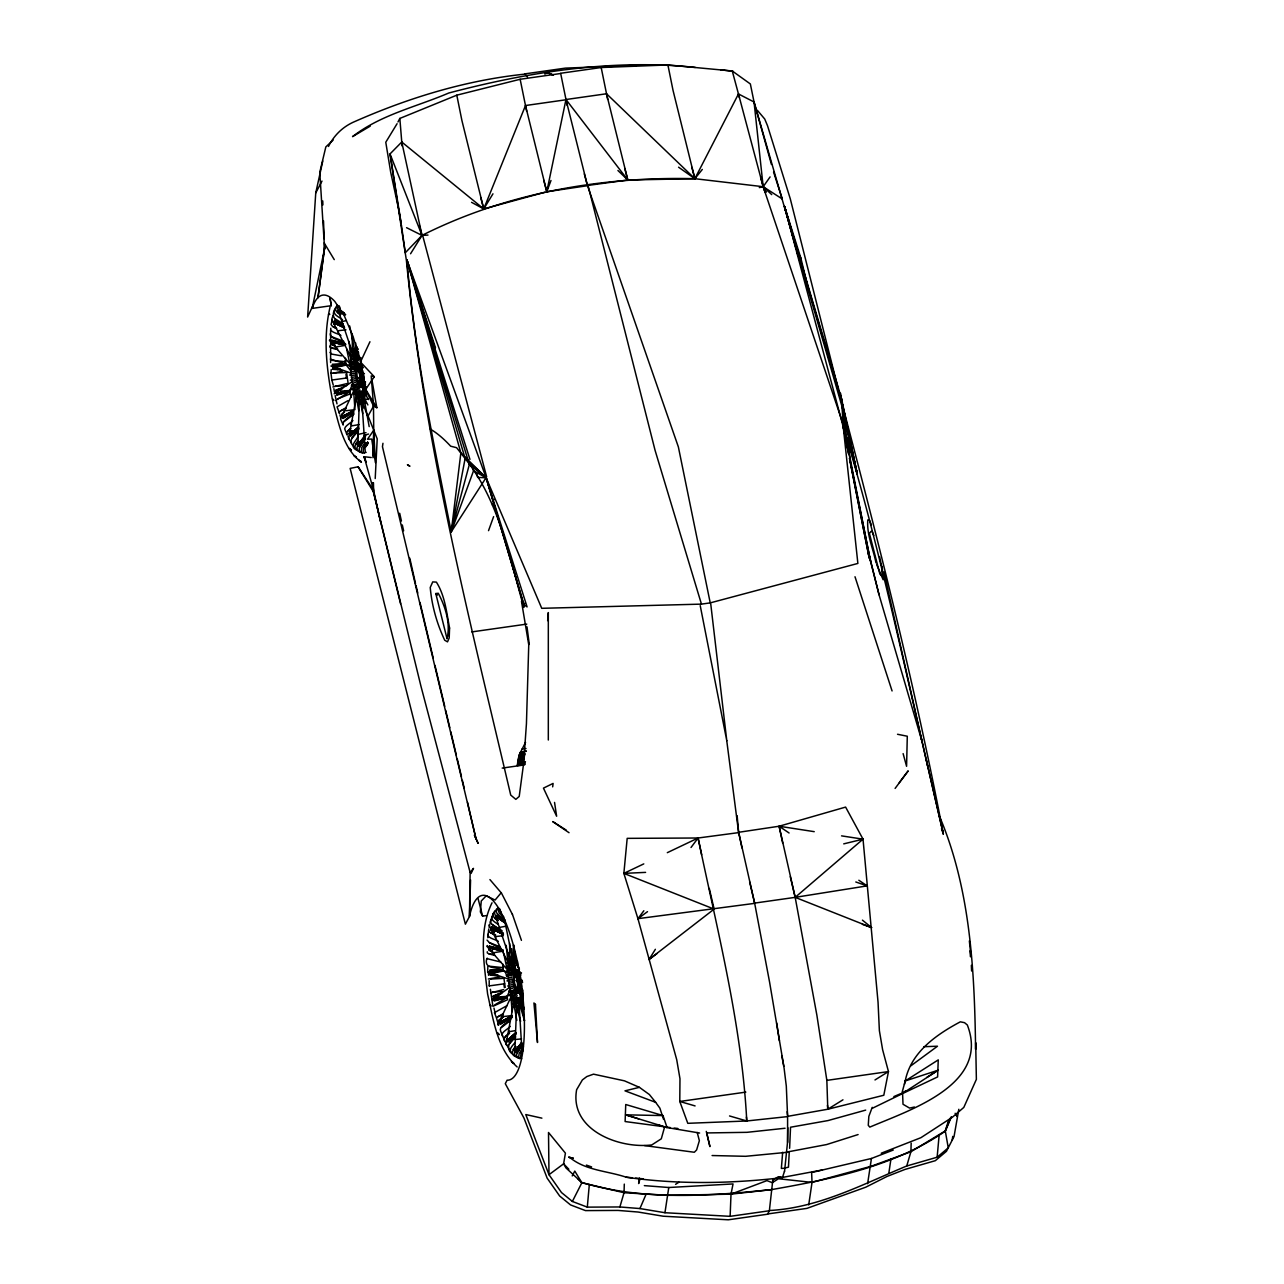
<?xml version="1.0" encoding="UTF-8"?>
<svg xmlns="http://www.w3.org/2000/svg" width="1284" height="1284" viewBox="0 0 1284 1284"><rect width="100%" height="100%" fill="white"/><g stroke="black" fill="none" stroke-linecap="round" stroke-linejoin="round"><path stroke-width="1.5" d="M362.73 413.625L360.21 400.207C352.217 392.214 351.752 379.374 350.676 368.685C349.505 363.902 351.88 346.311 358.75 355.668L358.461 352.169M519.137 970.624L519.378 968.987C503.713 934.094 505.816 1001.713 517.58 1006.062L517.548 1010.171L520.614 1021.326M840.539 393.193L843.395 411.345L843.267 427.026L857.872 563.435L710.229 602.886L701.449 604.122L541.736 608.311L486.138 477.744L406.948 260.122C414.443 351.688 433.286 441.905 451.23 531.865L486.652 476.781L422.548 235.068M670.296 1127.577L625.115 1121.542L625.741 1104.513L663.009 1115.587L667.054 1127.561L699.619 1133.034M904.466 1084.354L905.22 1080.951L938.122 1070.214L901.673 1094L937.609 1076.923L938.251 1059.894L905.22 1080.951L901.673 1094L872.414 1108.253M330.614 362.553L330.614 330.036M336.536 349.087L336.601 346.824L344 345.605M358.332 383.194L359.889 382.712L360.226 377.544L359.087 372.039L357.113 369.439L355.941 372.456L356.631 379.31L358.124 382.953L362.521 387.495L363.163 392.342L359.392 397.382L357.899 445.564C354.191 451.005 362.184 454.199 366.197 452.321M360.21 400.207C366.293 400.399 365.073 390.545 365.587 386.388L366.486 388.137M493.891 954.927L493.971 952.68L503.216 951.155L489.782 948.09L502.959 950.593L489.348 947.094L502.879 950.224L489.252 946.485L502.863 949.871L489.268 945.939L489.124 950.449L492.526 951.669M515.703 989.033L517.259 988.568L517.596 983.4L516.457 977.878L514.483 975.278L513.311 978.296L514.001 985.149L515.494 988.792L519.892 993.334L520.534 998.198L516.762 1003.221L514.611 1056.074L521.657 1058.754L520.566 1057.775L521.015 1053.378L523.086 1050.103M515.895 989.226C521.93 997.861 522.123 984.25 520.919 980.639L522.315 980.302M517.58 1006.062C524.241 1005.821 522.428 994.859 522.925 990.173L522.155 989.37M372.617 488.209L420.911 686.057L470.137 872.478L469.462 916.471L465.386 924.191L350.147 468.403L358.108 466.782L373.596 490.311L380.433 521.432M359.199 363.613L355.989 371.943M516.457 969.629L515.093 975.31L516.569 969.452M787.798 1127.721L787.541 1142.182L784.556 1171.409M787.606 1142.423L787.59 1116.358L827.795 1109.232L883.809 1095.252L888.464 1071.578L882.622 1049.734L879.38 1030.667L878.047 1002.226L863.025 839.174L845.61 807.09L779.115 826.238L738.653 832.289L738.862 834.439L726.728 740.499M470.57 879.909L469.462 916.471A93.283 26.129 82 0 1 516.409 957.206A93.283 26.129 82 0 1 507.116 1080.197L505.286 1083.664L523.952 1118.011L547.161 1178.166L559.663 1196.014L570.545 1204.922L585.472 1210.603L618.053 1210.427L638.1 1212.032L663.122 1216.205L728.301 1219.8L767.623 1214.215L769.389 1210.507L772.47 1182.965M511.834 992.949L507.116 996.512L507.549 999.722L492.912 1006.335L490.392 989.29M624.297 1184.105L624.04 1192.724L619.883 1206.96L587.302 1207.137L572.375 1201.455L561.493 1192.547L548.99 1174.699L525.782 1114.544L541.896 1118.155M911.175 1143.129L910.902 1151.748L906.745 1165.984C862.302 1184.49 818.486 1207.971 769.389 1210.507M359.311 364.704L356.615 369.776M516.682 970.511L513.985 975.631M373.018 455.563L373.853 433.928M373.002 457.73L373.676 429.979M619.883 1206.96L639.93 1208.565L664.952 1212.722L730.131 1216.333L731.013 1194.152L733.036 1183.944L668.771 1187.507L644.343 1185.63M359.087 363.789L358.043 369.391C357.241 365.507 351.864 367.962 350.66 364.656L329.426 340.34L330.02 339.666M508.271 966.868C509.042 970.784 515.349 968.682 515.542 973.24L515.414 975.246C514.611 971.362 509.234 973.802 508.031 970.495L486.78 946.18L487.374 945.505M789.275 1151.604L788.472 1167.156L784.941 1168.023M375.217 478.531L377.207 438.871L368.075 415.984L373.548 406.097L371.204 375.891L374.302 376.742L365.635 389.373L373.548 406.097L376.838 407.718L371.959 380.144M668.771 1187.507L664.952 1212.722M893.263 1150.047L871.435 1158.473L867.615 1183.704M322.782 160.981L315.752 192.905L307.63 317.052L313.28 304.693M358.589 403.096L358.862 399.163M516.794 962.711L516.89 965.135M516.232 1005.003L517.019 1012.691M772.727 1179.787L772.583 1182.773L766.933 1180.622L731.013 1194.152L668.306 1195.34L624.04 1192.724L581.861 1182.741L577.944 1178.696M356.005 352.795L355.732 343.069M513.407 945.104L513.375 958.65M547.658 620.637L548.316 612.564L548.316 740.017M525.557 742.345L519.298 754.687L517.275 765.569L525.204 764.445M487.824 937.737L488.61 930.611M511.642 948.635L512.091 958.41M587.302 1207.137L589.324 1184.506M906.745 1165.984L937.143 1157.221L939.182 1134.591M787.654 1116.599L746.758 1120.98L687.791 1123.323L679.782 1101.463L679.974 1078.753L676.716 1059.685L637.939 918.67L623.863 873.377L627.186 838.356L698.095 838.003L738.717 832.61M560.643 73.268L601.185 67.522L667.905 64.954L732.265 70.989L750.354 83.958L754.045 101.982L843.395 411.345L844.134 418.167L843.267 427.026L848.708 454.472M325.029 244.361L317.983 297.631L325.029 244.361L334.257 259.625M782.662 1152.278L781.362 1168.424L784.989 1168.263M435.501 347.82L406.948 260.122L460.86 452.899L451.23 531.865L473.539 470.779L471.742 465.081M552.666 786.867L553.115 783.417L543.453 788.119L556.63 816.239L554.544 802.42M639.368 1178.054L638.646 1183.543L639.93 1179.161L643.204 1178.824L635.66 1178.118M357.482 397.334L356.984 400.961L358.75 410.655M516.826 1020.379L514.354 1006.8L514.852 1003.189M952.214 1140.031L952.744 1136.388M958.811 1109.28L954.044 1136.565L946.436 1151.315L935.314 1160.688L904.915 1169.451L887.035 1176.449L865.785 1187.186L806.882 1208.388L767.559 1213.974M808.711 1204.922L812.034 1182.404L811.616 1172.533L871.435 1158.473M888.865 1172.966L890.936 1159.035M332.909 386.965L348.125 383.306L346.584 372.472L330.983 373.146L331.85 380.048L347.29 377.897M382.969 443.285L382.455 446.688L476.027 838.934L467.52 802.291M789.612 1148.297L790.543 1127.224L827.987 1120.579L865.689 1110.114M365.009 438.422C363.757 442.049 356.47 448.309 360.226 452.128M522.379 1044.261C521.111 1047.904 513.841 1054.148 517.596 1057.968M360.836 363.886L357.498 369.503M518.206 969.725L514.852 975.359M355.459 393.305L356.053 391.155L360.371 387.27M512.83 999.145L513.423 996.994L517.741 993.126M518.126 965.568L518.062 967.638M563.612 1163.834L565.409 1153.144L548.509 1132.488L548.99 1174.699L563.612 1163.834L568.828 1169.243M332.042 319.941L331.465 323.054C329.394 325.253 334.915 327.821 336.472 328.608M333.615 324.258L334.338 320.984L344.305 326.489M338.173 332.315L338.543 330.678L345.99 329.844M365.362 392.423L362.2 397.462M489.124 927.353L489.702 924.239L489.076 925.218L508.753 963.77C511.481 967.622 520.004 970.848 513.504 976.867M495.544 938.155L495.897 936.518L503.36 935.699M518.608 969.083L515.061 975.487M430.284 429.097A147.997 51.055 69.8 0 1 450.652 446.19L456.606 447.699L465.113 458.484L451.23 531.865L469.35 464.455L406.948 260.122L465.113 458.484C499.235 501.225 508.994 556.004 523.856 607.412M446.993 638.597C450.828 623.783 445.339 606.369 438.261 593.272L435.79 593.545L446.993 638.597L447.538 635.74M492.478 505.238L492.687 504.163M329.988 298L331.304 305.688L312.189 308.401L324.579 248.647L324.338 242.676M471.565 202.326L483.747 208.923L525.493 105.529L566.035 99.767L587.478 185.698L546.775 191.749L565.971 99.526L606.513 93.764L694.853 178.701L763.178 186.71L782.309 198.988L773.562 172.04M357.915 433.655C360.676 438.63 345.749 445.997 358.108 450.78M358.284 440.605C356.856 442.354 353.132 447.009 355.941 448.806M515.654 1046.444C512.733 1049.253 510.422 1054.742 515.478 1056.62M518.736 968.939L518.816 970.624L515.253 975.663M364.544 392.824L361.141 397.976M521.914 998.663L518.511 1003.831M356.117 394.798L356.085 401.651M512.749 1003.831L513.488 1000.653M364.255 392.711L364.833 395.087M521.625 998.551L522.203 1000.926M354.48 387.11L349.746 390.657L350.981 397.27M330.036 307.165C322.605 338.799 326.922 371.943 333.214 403.401C338.992 423.881 343.037 448.517 361.173 461.999M333.038 315.607L331.705 319.379L351.399 357.931C354.111 361.783 362.65 364.993 356.133 371.028M490.039 922.843L493.345 913.373L498.353 907.82L497.598 909.04L499.348 913.117L503.809 916.936M520.983 1000.717L524.53 1020.828M521.753 997.684L523.374 995.598M363.099 396.242L365.057 393.402M364.672 389.999L366.518 395.809M522.042 995.854L522.684 997.829M335.541 400.48L349.713 391.668L336.665 394.525L349.665 391.283L336.649 393.931L349.681 390.93L336.922 393.145L349.858 390.513L352.618 383.916M494.934 1004.762L507.084 997.507L494.035 1000.38L507.036 997.138L494.019 999.771L507.052 996.785L494.292 998.984L507.228 996.368L509.989 989.755M471.1 873.441L473.507 868.353L470.137 872.478M363.645 392.647L360.002 397.767M520.999 998.503L517.356 1003.606M364.817 388.474L362.874 388.699M522.187 994.314L520.229 994.554M519.555 1003.318L521.625 1000.316M905.22 1080.951C910.902 1052.286 936.132 1034.744 960.336 1021.823L964.541 1022.674L967.334 1025.001C990.253 1084.563 910.308 1109.793 869.814 1127.111L868.273 1125.314L868.835 1116.39L872.221 1107.338M360.018 383.306C360.306 387.238 354.48 386.372 354.224 389.871L340.533 418.937L343.197 425.036C340.902 420.895 352.025 416.016 353.598 412.308M358.99 428.744C356.005 433.751 346.247 440.958 353.758 446.206M515.157 1036.204C508.978 1041.789 505.029 1049.413 513.311 1054.646M948.812 1119.648L945.281 1130.899L948.266 1147.848L937.143 1157.221M364.897 386.837L365.571 388.362M522.251 992.676L522.941 994.201M358.413 359.6L353.565 356.069L336.825 306.234L337.515 305.062C330.726 313.617 331.962 319.716 342.86 324.708M784.492 1171.168L782.421 1177.685L778.553 1176.947M362.457 392.551L358.782 396.82M519.827 998.406L516.152 1002.66M354.946 409.66L353.87 394.3L354.833 391.652M512.043 1011.664L511.241 1000.14L512.188 997.491M488.53 530.661L493.618 516.617M543.694 180.145L546.775 191.749L550.996 180.482M950.674 1117.449L945.281 1130.899L910.902 1151.748L870.969 1166.321L812.034 1182.404L778.457 1178.744L772.519 1182.532M350.564 428.326C349.28 429.498 344.69 433.511 347.29 435.019L345.203 430.252C342.459 426.93 351.351 422.869 352.923 420.478M509.299 1032.882C507.918 1034.439 501.867 1038.676 504.644 1040.875L508.946 1048.884M359.199 365.282L356.775 369.599M951.444 1116.791L945.329 1131.14C894.338 1166.305 831.904 1179.033 771.844 1189.562C708.8 1196.207 643.348 1200.765 581.796 1182.5L565.955 1167.91L563.724 1163.914M639.93 1208.565L646.173 1194.04M515.189 974.62L515.67 972.341M359.311 365.442L356.936 369.487M359.456 383.402L364.672 388.827L365.33 387.848M516.826 989.258L522.042 994.683L522.7 993.704M364.881 383.306L365.555 384.333M359.6 365.33L357.113 369.439M516.971 971.169L514.13 975.455M369.952 341.737L360.483 362.024L365.635 389.373L376.838 407.718M360.082 364.929L357.305 369.439M517.452 970.768L514.659 975.294M572.375 1201.455L581.861 1182.741L574.783 1171.072L572.231 1175.919M587.43 185.49L627.812 180.001L694.853 178.701L738.461 93.957L754.045 101.982L771.443 164.464M315.752 192.905L321.995 181.076M397.976 121.964L399.838 118.433L456.799 95.176L520.148 79.271L560.691 73.509L567.175 105.384M353.116 385.986L358.637 382.616M510.486 991.826L516.008 988.471M520.485 972.871L520.116 974.026M357.546 395.183L359.857 392.792M514.916 1001.022L517.211 998.647M352.49 389.999L353.646 387.977M509.86 995.838L511.016 993.816M502.301 1014.456L503.007 1016.623L512.316 1015.516L500.23 1022.144L512.22 1016.109L500.102 1023.204L512.236 1016.495L500.182 1023.829L512.316 1016.832C510.631 1021.037 498.304 1026.221 500.567 1030.891L504.644 1040.875M356.47 370.017L358.878 366.068L360.515 366.389L362.746 371.188L359.424 373.114M361.446 364.784L357.899 369.824M513.841 975.856L516.232 971.924L518.174 972.582L520.742 979.692L517.227 980.799M356.342 370.29C363.035 363.966 354.865 359.873 352.105 355.459M513.712 976.145C520.389 969.821 512.236 965.729 509.475 961.315M356.23 370.627L358.637 364.961M513.6 976.482L516.008 970.8M397.061 123.713L385.778 142.251L390.721 172.361L398.505 208.538M524.658 603.673L521.497 601.41L528.751 644.761L526.44 723.694L523.647 763.21L519.217 796.449L515.831 799.354L510.727 795.085C469.286 618.439 423.945 441.375 406.402 260.459L390.031 153.919L401.764 142.01L483.747 208.923L492.96 193.82M342.074 321.578L346.407 320.551M492.029 902.796C478.226 930.868 484.1 964.172 487.615 994.041C493.281 1019.239 496.956 1048.803 517.163 1066.972M495.56 916.888L496.748 915.283L504.5 921.463M499.444 927.417L505.639 926.278M657.055 953.531L649.062 959.469L655.37 949.293M410.559 253.767L422.003 235.389C506.185 193.065 601.121 176.325 694.853 178.701L702.316 169.424M365.715 444.264L363.645 447.538L363.195 451.936L364.287 452.899M361.783 365.186L358.092 370.065M367.657 442.37L365.539 445.404L367.625 442.21M365.025 442.563L361.799 447.474L361.237 451.872L362.297 452.835M523.455 1046.765L519.169 1053.329L518.608 1057.727L519.667 1058.69M365.619 445.981L367.722 442.787M356.053 371.461L358.3 366.502M521.015 1053.378L523.246 1050.055M365.539 445.404L367.641 442.29M359.873 446.816L365.442 438.695M517.243 1052.671L522.813 1044.534M356.326 392.92L359.905 389.871M513.696 998.759L517.275 995.726M519.506 971.523L515.67 976.209M359.376 441.6L357.096 444.826L358.685 446.062L365.507 436.095M770.095 176.919L763.178 186.71L759.293 187.608M328.479 146.456C333.744 135.863 342.058 127.453 352.956 122.349C407.638 98.082 465.273 80.314 524.947 74.119M521.93 1043.988L516.056 1051.917L514.467 1050.681M781.892 1056.138L783.93 1067.004L769.614 982.292L754.687 903.358L637.939 918.67L643.846 910.757M691.017 847.488L698.095 838.003C717.547 931.494 741.847 1025.322 746.758 1120.98L729.537 1115.957M895.109 788.424L908.205 770.865L899.281 782.646M359.841 386.612L355.17 390.079M517.211 992.452L512.541 995.935M362.473 366.261L358.509 370.707M519.843 972.116L515.863 976.546M521.673 1043.507L515.719 1051.339L521.737 1043.683M365.603 392.824L362.81 396.403L363.195 399.292M522.042 999.867L520.181 1002.242L520.566 1005.147M522.155 999.385L519.057 1003.655L522.074 1053.057M365.475 435.806L358.22 444.312L365.426 435.244M521.625 1043.057L515.59 1050.168L521.593 1042.608M365.394 392.647L363.5 395.376L369.182 426.609M358.236 444.938L365.475 435.95M515.606 1050.793L521.641 1043.298M515.462 975.904L519.153 971.025L519.121 969.276M358.22 444.312L365.426 435.533M514.948 1042.64C513.456 1044.678 508.063 1049.622 511.128 1052.061M515.59 1050.168L521.593 1042.849M345.765 407.847C344.658 408.826 337.21 411.699 339.474 413.432L337.082 406.835L347.852 400.688M503.135 1013.686C502.028 1014.681 494.581 1017.554 496.844 1019.271L498.641 1025.258L497.887 1024.776L511.594 995.71C511.851 992.211 517.661 993.078 517.372 989.145L518.64 991.874M362.81 366.935L358.701 371.108M520.164 972.774L516.072 976.947M355.893 443.718L358.461 440.765M513.263 1049.574L515.831 1046.62M351.784 430.734L349.232 433.655L351.816 430.766M358.3 370.354L361.109 367.16M351.832 438.374L358.236 431.119M843.058 414.315L844.792 425.309L843.267 427.026L848.756 454.311M509.202 1044.213L515.606 1036.974M494.886 910.902L494.179 912.073L510.92 961.909L515.767 965.456M496.555 909.056C494.003 913.759 502.718 917.755 504.949 920.901M335.991 307.534C333.776 310.038 338.639 313.473 340.501 314.757M493.345 913.373C491.146 915.877 496.009 919.328 497.871 920.612M334.594 310.584C332.315 314.532 340.292 317.662 342.491 319.716M491.965 916.439C489.702 919.649 496.25 922.891 498.24 924.448M351.639 430.477L349.039 433.302L350.628 436.271L358.557 427.941M493.12 500.551L494.083 499.508M490.745 920.066C488.851 925.234 499.412 928.284 501.819 931.751M363.131 367.673L358.894 371.558M520.501 973.529L516.264 977.397M360.852 393.145L358.429 395.568L358.172 398.345M518.222 999L515.783 1001.408L515.542 1004.184M515.927 1033.781L507.983 1042.126L506.394 1039.157M488.835 928.91C486.748 931.799 493.762 934.19 495.512 935.314M358.477 427.54L350.307 435.356L358.525 427.797M515.847 1033.395L507.678 1041.212L515.895 1033.652M359.006 384.028L354.111 386.789M516.377 989.868L511.481 992.644M520.806 974.347L516.457 977.878M350.259 434.746L358.493 426.705M515.847 1033.09L507.678 1040.008L515.863 1032.545M330.791 328.19C329.057 332.171 338.719 333.615 340.918 335.477M488.145 934.03C486.427 938.01 496.089 939.455 498.288 941.332M507.629 1040.586L515.831 1033.235M350.307 434.152L358.461 426.962M507.678 1040.008L515.831 1032.801M333.15 140.068L325.831 146.922L319.78 172.297L324.579 248.647M359.504 391.684L356.936 394.124L348.542 438.518L351.575 443.028M516.874 997.524L514.29 999.963L505.912 1044.374L506.779 1045.144M510.294 1026.333C508.705 1028.725 499.813 1032.785 502.574 1036.108M754.639 903.101L795.181 897.356L863.025 839.174L841.55 835.868M330.293 333.744C329.426 338.864 342.7 340.453 345.492 344.032L331.882 340.645L345.589 344.754L332.412 342.25L343.935 344.866M520.79 975.471L516.633 978.408M649.062 959.469L714.145 909.104L709.266 888.432M347.836 430.926L350.741 428.679M505.206 1036.766L509.555 1033.411M359.087 372.039L362.248 369.615M344.048 421.65L354.143 413.929M501.418 1027.489L510.069 1020.876M910.854 1065.832L937.481 1046.219L923.902 1046.701M637.939 918.67L647.505 911.656M344.513 412.1L341.592 414.202L342.972 418.504L353.453 411.923M503.344 1016.896L498.962 1020.042L500.343 1024.343L512.316 1016.832M520.566 976.723L516.794 978.97M366.084 446.543L364.704 447.217M359.263 372.569L362.505 370.37M329.924 345.894C328.239 348.205 336.199 348.911 337.531 349.553M487.294 951.749C485.609 954.044 493.554 954.75 494.902 955.392M905.814 1090.806L902.572 1092.861L903.005 1104.256L909.554 1108.092L914.433 1107.033M926.807 1077.42L938.122 1070.214M675.577 1184.313L678.899 1182.227M827.442 1105.267L827.795 1109.232L842.962 1099.81M874.982 1079.956L888.464 1071.578L826.848 1080.374L827.795 1109.232M353.373 411.554L342.812 417.974L353.228 411.987M515.654 987.011L510.551 989.001M520.662 977.702L516.954 979.548M330.052 352.41L331.818 354.127L341.512 355.861M353.148 411.602L342.764 416.77M508.143 976.659L506.49 975.728C504.997 963.225 482.8 972.935 486.797 958.586L487.406 958.249M353.132 411.137L342.876 416.289L353.228 410.607M500.134 1022.61L512.22 1016.109M772.775 1180.028L778.489 1176.706L782.357 1177.444L822.466 1169.949M342.876 416.289L353.164 410.832M500.23 1022.144L512.236 1015.772M353.196 383.146L357.787 381.46M329.426 314.179L328.527 314.644L329.779 314.243M513.359 981.313L515.109 980.446M359.584 373.708L362.987 372.039M506.987 1005.661L494.436 1012.675L496.41 1017.698M714.145 909.104L623.863 873.377L643.782 863.891M667.311 852.672L698.095 838.003L701.658 854.759M330.357 359.119L345.813 364.014L351.655 367.144M544.753 74.071L547.851 72.69L553.34 75.002M515.333 985.502L510.165 987.075L492.173 999.674M336.585 391.443L340.148 389.967M893.857 1096.584L900.838 1093.615M367.882 404.942L365.202 399.87L367.994 398.682M336.36 391.427L341.672 389.18M341.48 388.908L336.119 391.155L341.528 389.02M500.632 994.009L493.489 997.01L497.101 995.581M341.319 388.49L335.91 390.689L341.367 388.635M500.487 993.607L493.281 996.528L500.551 993.8M359.729 374.318L363.195 372.938L364.03 379.486L360.306 378.812M337.564 398.907L350.179 393.883M517.099 980.174L520.55 978.777M350.307 380.192L351.784 379.599M340.581 410.848L346.022 408.681M507.678 986.032L509.154 985.454M497.951 1016.703L503.392 1014.537M367.802 416.481L363.051 403.946L365.924 402.807M881.241 1153.209L920.917 1137.688L952.551 1117.096L963.803 1107.418L976.37 1079.379L975.696 1042.672L975.599 1049.333C974.508 970.881 970.624 889.282 939.423 816.159M370.241 126.137L352.538 136.634C380.69 114.709 416.498 106.845 448.774 93.01C528.847 71.904 612.484 58.743 695.318 67.426M343.069 387.511L335.782 390.079L336.777 395.135L349.713 391.668M502.253 992.709L493.152 995.935L494.147 1000.99L507.084 997.507M330.887 365.988L351.672 373.339L354.882 373.371M364.415 373.5L359.873 374.944M487.856 966.691L487.647 972.132L509.042 979.194L512.236 979.227M360.178 404.332L363.147 403.337M503.633 989.563L490.937 992.789M858.097 1134.558L826.623 1144.558L786.546 1152.117M364.223 435.324L368.508 434.04M357.69 378.122L352.442 379.278M357.466 379.871L352.795 381.236L334.161 393.803M480.697 197.447L483.747 208.923L544.865 192.263M509.796 985.133L514.531 984.106M501.001 993.527L497.406 994.458L497.887 996.994L507.228 996.368M514.354 1006.8L517.388 1006.046M330.951 373.114L331.24 369.471M843.732 843.861L863.025 839.174M655.626 1102.314L649.399 1094.562L639.4 1087.339L624.987 1090.838L655.626 1102.314L659.88 1108.14L663.555 1119.359M333.262 373.243L342.619 371.06M488.337 979.002L499.974 976.899M359.985 375.586L363.549 374.784M517.356 981.441L520.919 980.639M358.717 434.281L366.004 432.644M521.545 1038.9L515.285 1039.51M506.49 975.728L509.555 975.054M350.773 370.803L346.263 365.073L337.114 367.047L337.355 369.632M509.026 972.999L503.633 970.913L494.484 972.903L494.709 975.471L498.433 975.375M336.745 393.434L349.746 390.657M494.292 998.984L507.116 996.512M494.115 999.273L507.052 996.785M359.376 424.539L351.976 425.823L351.19 424.33M514.884 1030.715L509.347 1031.662L508.544 1030.185M790.286 876.683L795.181 897.356L867.149 885.88L858.836 880.246M353.87 394.3L356.968 393.819M511.241 1000.14L514.338 999.658M526.328 751.188L520.421 752.087L526.36 751.252M331.85 380.048L333.294 385.184M489.22 985.903L489.188 980.559M357.466 358.075L360.9 357.578M354.769 370.338L358.364 369.84M359.472 391.411L363.067 390.898M359.488 392.118L363.179 391.588M359.697 392.647L363.404 392.118M471.806 631.905L526.761 624.104M520.02 752.889L523.984 752.328M519.651 753.756L523.615 753.194M519.298 754.687L525.252 753.836M518.977 755.682L524.915 754.848M518.672 756.741L524.61 755.907M518.399 757.865L524.337 757.014M518.142 759.037L524.081 758.186M517.917 760.256L523.856 759.422M517.709 761.524L523.647 760.69M517.532 762.84L525.461 761.717M517.388 764.189L525.317 763.065M502.204 768.089L523.936 764.991M516.858 997.957L520.55 997.443M517.051 998.503L520.774 997.973M517.404 998.856L521.095 998.326M517.917 999.016L521.513 998.503M745.827 1092.122L679.782 1101.463L695.093 1105.925M730.131 1216.333L769.453 1210.748M356.92 376.629L351.447 377.4M360.082 376.244L363.693 375.747M522.01 749.07L525.975 748.508M505.206 987.348L504.66 983.753L489.22 985.903M514.274 982.485L508.801 983.239M517.452 982.083L522.476 981.393M503.633 953.049L506.474 966.338L509.571 965.937M512.428 914.449L501.258 892.685L495.11 900.036L486.219 895.831L481.259 900.999L480.36 911.913L482.607 916.102L486.572 915.62M353.084 409.885L345.637 410.768L344.947 408.617M346.263 365.073L333.102 366.101L345.974 364.72L332.476 364.833L345.813 364.014L345.476 358.284M502.846 964.124L503.184 969.853L489.83 970.672L503.344 970.56L490.472 971.956L503.633 970.913M785.07 1128.251L746.967 1132.328L706.778 1132.937L709.924 1146.612L706.264 1131.381M731.013 1194.152L771.844 1189.578M781.956 1177.717C730.323 1183.671 677.727 1184.65 626.239 1177.219C607.525 1170.88 585.36 1170.51 569.839 1157.478L573.226 1158.312L568.716 1157.221L573.226 1158.312M786.611 1152.358L745.603 1156.306L712.09 1155.536M639.4 1087.339L624.457 1080.839L593.513 1074.162L586.836 1076.554L582.39 1079.908L576.628 1089.715C569.342 1129.872 618.888 1149.036 651.791 1144.927L661.292 1138.812L664.63 1126.903L667.054 1127.561L625.613 1114.833L663.009 1115.587M332.845 365.86L345.974 364.72M333.102 366.101L346.118 364.961M490.215 971.715L503.344 970.56M356.166 375.04L351.88 375.313M513.52 980.88L509.25 981.169M349.858 390.513L340.533 391.155L340.035 388.619M351.286 385.232L354.416 385.04M508.657 991.087L511.786 990.879M360.162 376.902L363.821 376.693M490.616 979.082L503.954 978.328L504.66 983.753M517.532 982.741L522.62 982.485M427.989 235.068L422.003 235.389L406.579 227.685M335.092 386.227L346.616 385.665M492.462 992.083L502.06 991.601M623.863 873.377L645.595 872.382M506.217 945.329L507.613 959.1L510.743 958.987M345.813 364.014L332.412 364.223L332.861 369.343L340.565 369.824M503.184 969.853L489.766 970.062L490.231 975.182L497.935 975.663M356.246 377.416L358.108 377.448M360.226 377.544L363.918 377.64M517.596 983.4L521.288 983.48M352.185 333.728L352.394 349.184L355.507 349.312M354.512 371.638L351.527 371.397M511.867 977.493L508.897 977.236M636.527 65.388L565.425 68.116L524.883 73.878L527.515 77.04M340.549 369.359L332.813 368.733L340.549 369.567M494.051 974.893L490.183 974.588L497.919 975.407M355.267 348.799L358.332 349.087M626.239 1177.219L631.889 1177.749M336.745 368.604L332.877 368.219L336.729 368.685M331.705 348.092L337.548 348.67M489.076 953.932L492.976 954.333M332.123 360.371L345.637 361.751M489.477 966.226L503.007 967.606M360.274 378.186L363.982 378.571M517.645 984.042L521.352 984.411M349.585 375.008L351.158 375.185M506.939 980.864L508.528 981.024M333.246 367.818L337.002 368.315M371.22 457.537L364.11 456.719L373.596 490.311L373.451 482.656M494.372 974.155L490.616 973.657L494.436 974.107M490.616 973.657L494.404 974.107M674.084 1128.042L677.872 1128.492M333.021 367.898L336.857 368.364M490.392 973.737L494.212 974.219M720.677 69.769L733.196 71.358M355.01 370.017L350.676 368.685M512.364 975.872L508.031 974.524M644.568 1145.601L694.339 1152.262L696.618 1149.934L699.363 1140.69L697.212 1132.44M814.233 831.663L779.115 826.238L782.678 842.994M356.358 378.058L358.284 378.395M500.824 962.053L486.797 958.586M517.677 984.668L521.4 985.326M897.532 734.271L907.29 736.23L906.584 766.307L903.117 753.628M332.412 342.25L343.807 344.674M489.782 948.09L503.071 950.914M332.171 341.817L345.589 344.754M489.541 947.672L502.959 950.593M360.322 379.422L364.046 380.369L363.228 385.585L361.735 386.307L358.541 383.37M517.693 985.261L521.416 986.208M345.492 344.032L331.898 340.099L331.753 344.594L335.156 345.813M625.613 1114.833L638.63 1118.862M659.061 1125.169L662.769 1126.325M360.306 380L365.507 381.846M517.677 985.855L521.4 987.059M855.802 881.98L867.149 885.88M862.383 924.352L871.627 927.626L862.431 920.146M586.387 1165.086L591.619 1166.931M519.651 972.293L521.513 972.983M335.188 345.348L331.786 344.064L335.172 345.412M492.542 951.187L489.156 949.919L492.542 951.267M332.058 336.793L343.903 341.432M487.053 940.097L489.429 942.633L499.572 946.613M360.29 380.562L365.458 382.76M789.082 832.995L779.115 826.238L795.181 897.356L871.627 927.626M517.661 986.401L521.368 987.861M333.134 326.858L336.552 328.222M490.504 932.714L495.624 934.736M547.915 72.931L553.404 75.242M351.399 367.641L356.438 368.733M508.769 973.497L513.793 974.572M344.545 328.014L334.61 323.103L344.385 327.5M501.916 933.853L491.981 928.942L503.376 934.078M360.242 381.075L364.72 383.242M517.612 986.914L522.074 989.081M334.61 323.103L344.449 327.773M491.981 928.942L503.456 934.399M334.418 322.541L344.337 327.356M491.772 928.396L503.312 933.629M344.272 326.938L334.289 321.931L344.305 327.211M344.289 326.601L334.257 321.385L344.272 326.81M503.328 933.308L491.628 927.225L503.312 933.548M360.178 381.557L364.255 383.755M517.548 987.396L521.625 989.595M361.189 461.486L358.878 460.234L361.414 462.096M489.429 942.633L501.177 948.972M473.539 470.779L486.138 477.744L527.082 606.899L523.92 604.636L486.138 477.744L460.86 452.899M501.675 932.344L491.692 926.823L490.986 930.097L494.276 932.104M360.098 381.99L364.11 384.397M517.468 987.829L521.481 990.237M494.372 931.783L491.082 929.728L494.356 931.815M351.511 364.207L356.968 366.261M508.881 970.046L514.338 972.1M566.308 830.17L552.73 821.583L569.037 832.706M334.915 318.641L343.085 323.841M492.286 924.496L502.076 930.723M360.002 382.375L364.239 385.216M517.372 988.231L521.609 991.071M491.258 929.584L494.501 931.67M337.339 312.429L340.629 314.564M494.709 918.269L497.999 920.403M357.45 358.011L354.031 355.54M514.804 963.867L511.401 961.395M356.31 457.136L354.047 455.643L356.262 457.586M513.664 1062.975L511.417 1061.483L513.616 1063.441M339.409 311.242L344.128 314.612M504.644 922.698L496.78 917.097L504.564 922.249M357.209 357.257L354.545 355.203L354.127 352.747M514.579 963.112L511.899 961.042L511.497 958.586M496.78 917.097L504.58 922.458M359.889 382.712L364.8 386.42M517.259 988.568L522.171 992.275M357.771 357.161L355.074 355.026M515.125 963.016L512.444 960.881M339.265 310.648L343.984 313.954M496.635 916.487L504.5 922.024M678.578 167.193L694.853 178.701L673.009 90.265L667.905 64.954M360.643 359.022L358.059 356.936L357.209 346.873M359.071 357.755L355.636 355.058L349.681 325.943M516.441 963.61L513.006 960.897L504.195 918.397M360.098 358.38L357.45 356.198M345.54 314.644L339.217 310.07L345.54 314.789M360.29 358.445L356.23 355.251M504.484 921.623L496.571 915.925L504.484 921.8M516.409 963.401L513.6 961.09M516.938 963.722L514.499 961.957L514.049 959.068M357.145 380.979L359.424 382.632M514.515 986.818L516.778 988.471L516.521 987.717M359.761 383.001L365.234 388.073M517.115 988.857L522.588 993.928M344.096 313.039L339.377 309.444L338.206 311.049L341.271 313.521M351.351 450.058L349.168 448.373L351.27 450.427M469.35 464.455L486.138 477.744L524.321 606.513M359.616 383.226L364.961 388.506M516.987 989.081L521.689 993.094L523.102 997.845M514.691 987.316L517.982 990.638L515.093 988.15M351.848 361.173L357.225 363.87M497.678 914.256L505.286 920.516M509.202 967.013L514.595 969.725M357.53 381.91L361.269 386.035M514.884 987.749L517.885 990.494M359.295 383.515L363.789 387.736L364.977 392.695L361.687 397.815L365.25 451.759M516.649 989.37L521.721 994.891M357.722 382.311L360.804 385.393M359.119 383.579L364.03 389.148M516.473 989.418L521.384 994.988M465.113 458.484L486.138 477.744L477.712 477.439L476.46 473.619M357.931 382.648C367.192 386.837 362.57 394.429 360.868 400.431M515.285 988.503C524.562 992.676 519.94 1000.268 518.238 1006.287M499.332 1034.615L497.325 1032.769L498.914 1034.471M771.732 194.622L763.178 186.71L738.461 93.957M435.79 593.545L437.459 595.086M358.734 383.499L363.324 389.004M516.104 989.354L520.678 994.859M358.124 382.953L362.056 387.014M515.494 988.792L519.41 992.853M617.925 170.499L627.812 180.001L606.513 93.764M348.959 364.993L350.628 366.63M506.329 970.832L507.999 972.469M352.378 358.669L357.658 361.895M509.748 964.509L515.012 967.751M332.508 398.762L333.872 400.175M489.878 1004.602L491.242 1006.014M374.302 376.742L360.483 362.024L353.132 336.665L344.305 315.8L334.883 301.531A88.211 25.744 79.7 0 0 312.189 308.401M360.515 384.285L359.969 383.98M489.926 879.588L501.322 892.926M353.116 356.775L358.236 360.403M510.486 962.615L515.606 966.258M368.412 399.597L365.105 393.61M757.255 110.199L764.734 119.027L767.543 125.8L790.302 198.876L838.243 388.924M518.174 991.232L517.051 989.178M565.971 99.526L627.812 180.001L624.714 168.381M350.757 362.778L349.104 360.483L346.664 349.104M506.474 966.338L508.111 968.634M969.356 940.915L970.913 955.778M358.108 466.782L373.339 491.66L400.544 603.721M357.129 356.117L356.679 353.228M360.692 361.783L360.756 359.713L361.398 361.366M515.687 963.225L513.728 944.912M359.536 359.295L359.44 356.856L360.114 358.204M955.135 1113.276L956.981 1116.518M351.11 359.408L349.184 352.811M506.891 962.374L508.48 965.247M765.938 191.926L763.178 186.71L760.609 177.015M799.017 254.585L800.847 258.068L807.363 284.904M524.353 1009.096L521.866 1002.242M347.996 436.448L349.409 439.288M765.729 192.151L763.178 186.71L754.045 101.982M873.826 535.412L871.964 531.448L870.873 531.512L869.429 533.502L879.877 574.108L882.445 576.532L881.851 567.303M350.901 361.029C351.864 365.025 358.91 363.035 358.252 368.331L357.738 369.471L361.109 364.463L361.157 359.52M339.088 305.736L340.324 308.401M765.617 192.167L763.178 186.71L843.765 426.079L870.071 559.423L879.042 594.765L922.024 741.43L920.949 736.599M351.72 356.615L350.243 353.26L349.055 341.448M507.613 959.1L509.09 962.454M871.403 524.835L869.509 520.373L867.807 519.892C866.572 534.561 873.184 548.653 875.993 562.825M366.357 462.16L364.11 456.719L365.17 460.234M765.408 192.199L763.178 186.71L765.232 192.327M499.476 908.478L501.113 912.571M363.067 408.184L361.494 400.464M876.699 564.671L883.151 579.758L882.14 566.388M524.482 1020.539L520.036 1005.725M351.206 350.789L352.554 354.496M365.475 390.224L366.341 392.631M509.909 960.336L508.544 952.728M587.414 185.458L678.369 446.928L710.229 602.886M512.38 914.208L521.432 940.353M941.509 828.645L943.339 834.054C915.717 688.85 879.428 545.299 841.758 402.39M855 576.741L892.075 690.952M800.847 258.068L784.54 206.515L843.267 427.026C876.747 536.921 900.71 649.463 926.566 761.316L943.339 834.054L926.037 758.7M406.948 260.122L469.944 459.399M339.923 414.925L340.822 417.926M701.449 604.122L655.049 450.235L588.024 185.361M847.777 437.667L857.295 474.213L841.582 398.842L784.54 206.515L795.631 246.817M352.394 349.184L353.565 353.132M510.92 958.971L509.764 955.023L509.604 943.435M844.134 418.167L857.295 474.213L842.529 404.909L784.54 206.515L807.845 289.253M796.69 250.653L798.279 256.415M584.316 173.934L587.478 185.698M522.476 999.45L523.278 1002.435M732.265 70.989L739.488 97.777M691.803 167.225L694.853 178.701M419.451 225.695L422.003 235.389L405.279 252.771L401.427 225.117M478.097 898.736L482.607 916.102M525.493 105.529L546.775 191.749M483.747 208.923L461.903 120.487L456.799 95.176M879.042 594.765L868.417 551.895L868.578 554.592M433.141 657.729L419.996 602.469M434.971 665.385L444.729 706.328M445.644 710.229L449.833 727.771M450.764 731.671L456.334 755.056M457.264 758.956L461.454 776.515M462.384 780.399L464.23 788.199M353.758 348.51L354.721 352.554M749.615 881.867L754.687 903.342M415.968 585.44L417.765 593.015M493.971 1008.068L495.142 1012.98M336.215 400.576L337.002 403.85M754.559 902.748L738.798 832.979L741.959 847.938M883.938 572.038L927.883 767.222M399.677 513.231L401.427 521.047M402.309 524.947L403.625 530.806M409.789 558.155L415.518 583.546M843.395 411.345L857.295 474.213M879.604 556.903L881.466 565.57M401.764 142.01L422.003 235.389L390.031 153.919L401.122 223.143M335.172 395.52L335.862 398.891M850.811 464.022L870.793 562.103M601.185 67.522L607.669 99.398M520.148 79.271L526.633 111.146M364.495 396.403L365.202 399.87M849.526 458.211L869.268 558.315L849.478 458.388M700.229 605.663L726.792 740.74L710.742 603.913M795.181 897.356L816.897 1015.307L826.848 1080.374M850.441 462.079L844.792 425.309M517.564 989.306L517.709 990.124M333.872 388.667L334.498 392.101M330.004 298.177L331.304 305.688M398.923 210.432L401.122 223.288M776.676 1022.947L779.388 1040.794M521.047 1004.361L521.609 1008.181M363.677 398.522L364.239 402.341M514.21 955.874L514.74 959.694M356.856 350.034L357.369 353.854M527.002 626.849L529.297 644.424M372.601 482.575L373.596 490.311M784.075 1068.015L786.306 1086.12L787.557 1115.507L787.22 1111.655M488.241 971.844L488.594 975.326M515.462 974.203L515.542 975.038M362.666 399.886L363.051 403.946M358.092 368.364L358.172 369.198M737.144 815.709L738.798 834.199M746.421 1117.016L746.758 1120.98M399.838 118.433L402.085 145.943M515.831 958.008L516.12 961.523M970.03 950.834L970.431 956.773M841.582 398.842L843.267 427.026L842.529 404.909M373.901 434.152L375.409 462.609L371.702 439.064L367.545 439.208L373.74 430.22L373.483 405.856M971.346 965.311L971.619 971.025M518.864 1006.303L519.057 1010.46M322.749 200.946L322.894 204.926M323.504 220.816L324.194 238.712M517.42 960.978L517.468 964.059M518.11 986.77A6.404 1.782 81.9 0 1 514.868 984.475A6.404 1.782 81.9 0 1 515.542 975.904M516.072 976.241A6.404 1.782 81.9 0 1 516.794 977.397M517.452 979.211A6.404 1.782 81.9 0 1 518.11 982.597M504.403 987.637A62.226 17.318 81.9 0 1 503.826 983.849M360.098 382.584A6.404 1.782 81.9 0 1 357.032 375.747A6.404 1.782 81.9 0 1 358.878 370.611M359.424 371.541A6.404 1.782 81.9 0 1 360.226 373.885M346.455 378.01A62.226 17.318 81.9 0 1 345.958 374.206M344.995 364.768A62.226 17.318 81.9 0 1 344.738 361.061M449.577 628.053L449.191 637.987L447.506 641.856L444.713 640.218C436.897 623.671 431.825 605.727 430.236 587.478L432.724 581.909L436.383 582.117C445.034 595.664 446.559 612.548 449.577 628.053M367.962 443.301L365.924 446.607L367.994 443.301M367.818 443.108L365.747 446.399L367.85 443.157M521.786 1043.828L515.863 1051.74L521.866 1043.924M502.012 1018.324L499.139 1020.555L502.044 1018.389M494.099 974.444L490.247 974.074L494.099 974.524M407.493 464.808L409.917 466.236L407.51 464.824M344 313.168L339.249 309.653L343.984 313.232M341.416 313.376L338.35 310.872L341.383 313.392M341.608 313.457L338.559 310.953L341.576 313.44M535.476 1004.409L533.935 1002.981L537.498 1042.496L535.476 1004.409M478.065 843.219L474.47 835.13L478.065 843.219"/></g></svg>
